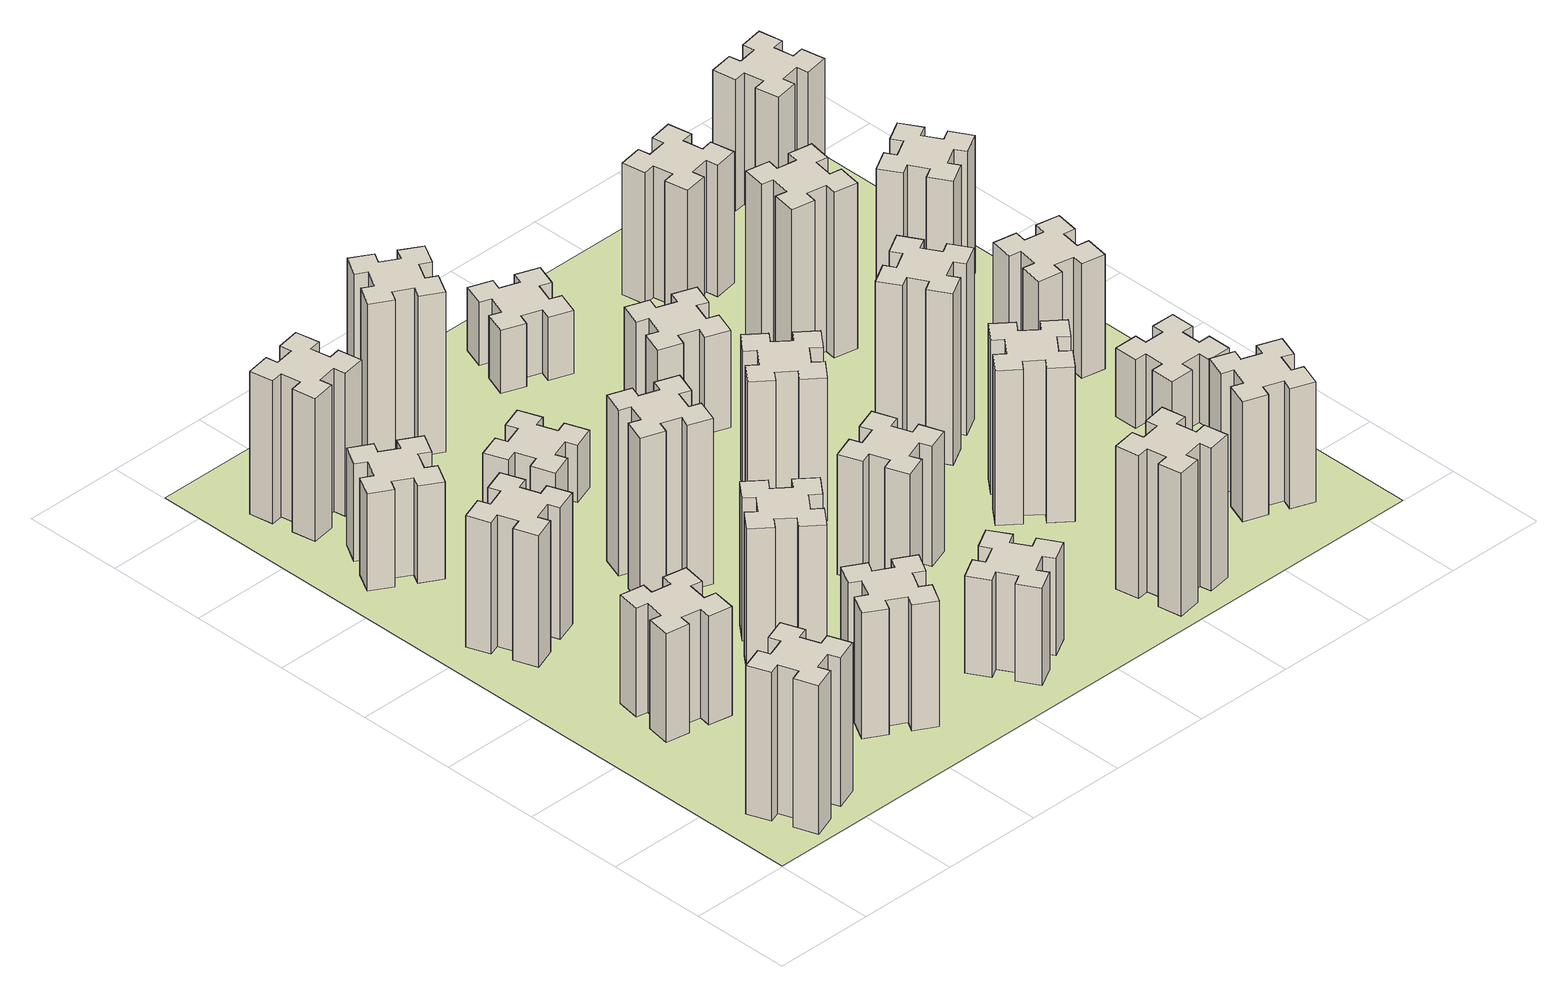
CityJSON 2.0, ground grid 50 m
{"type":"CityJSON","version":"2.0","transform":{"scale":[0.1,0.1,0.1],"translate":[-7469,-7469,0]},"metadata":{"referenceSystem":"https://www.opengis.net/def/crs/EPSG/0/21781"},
"CityObjects":{
"building1":{"type":"Building","attributes":{"class":"1000","function":"1000","usage":"1000","yearOfConstruction":2016,"roofType":"1000","measuredHeight":78,"storeysAboveGround":30,"storeysBelowGround":0},"geometry":[{"type":"Solid","lod":"1","boundaries":[[[[0,1,2,3,4,5,6,7,8,9,10,11,12,13,14,15,16,17,18,19]],[[17,16,20,21]],[[16,15,22,20]],[[15,14,23,22]],[[14,13,24,23]],[[13,12,25,24]],[[12,11,26,25]],[[11,10,27,26]],[[10,9,28,27]],[[9,8,29,28]],[[8,7,30,29]],[[7,6,31,30]],[[6,5,32,31]],[[5,4,33,32]],[[4,3,34,33]],[[3,2,35,34]],[[2,1,36,35]],[[1,0,37,36]],[[0,19,38,37]],[[19,18,39,38]],[[18,17,21,39]],[[24,25,26,27,28,29,30,31,32,33,34,35,36,37,38,39,21,20,22,23]]]]}]},
"building2":{"type":"Building","attributes":{"class":"1000","function":"1000","usage":"1000","yearOfConstruction":2016,"roofType":"1000","measuredHeight":57,"storeysAboveGround":30,"storeysBelowGround":0},"geometry":[{"type":"Solid","lod":"1","boundaries":[[[[40,41,42,43,44,45,46,47,48,49,50,51,52,53,54,55,56,57,58,59]],[[57,56,60,61]],[[56,55,62,60]],[[55,54,63,62]],[[54,53,64,63]],[[53,52,65,64]],[[52,51,66,65]],[[51,50,67,66]],[[50,49,68,67]],[[49,48,69,68]],[[48,47,70,69]],[[47,46,71,70]],[[46,45,72,71]],[[45,44,73,72]],[[44,43,74,73]],[[43,42,75,74]],[[42,41,76,75]],[[41,40,77,76]],[[40,59,78,77]],[[59,58,79,78]],[[58,57,61,79]],[[64,65,66,67,68,69,70,71,72,73,74,75,76,77,78,79,61,60,62,63]]]]}]},
"building3":{"type":"Building","attributes":{"class":"1000","function":"1000","usage":"1000","yearOfConstruction":2016,"roofType":"1000","measuredHeight":69,"storeysAboveGround":30,"storeysBelowGround":0},"geometry":[{"type":"Solid","lod":"1","boundaries":[[[[80,81,82,83,84,85,86,87,88,89,90,91,92,93,94,95,96,97,98,99]],[[97,96,100,101]],[[96,95,102,100]],[[95,94,103,102]],[[94,93,104,103]],[[93,92,105,104]],[[92,91,106,105]],[[91,90,107,106]],[[90,89,108,107]],[[89,88,109,108]],[[88,87,110,109]],[[87,86,111,110]],[[86,85,112,111]],[[85,84,113,112]],[[84,83,114,113]],[[83,82,115,114]],[[82,81,116,115]],[[81,80,117,116]],[[80,99,118,117]],[[99,98,119,118]],[[98,97,101,119]],[[104,105,106,107,108,109,110,111,112,113,114,115,116,117,118,119,101,100,102,103]]]]}]},
"building4":{"type":"Building","attributes":{"class":"1000","function":"1000","usage":"1000","yearOfConstruction":2016,"roofType":"1000","measuredHeight":51,"storeysAboveGround":30,"storeysBelowGround":0},"geometry":[{"type":"Solid","lod":"1","boundaries":[[[[120,121,122,123,124,125,126,127,128,129,130,131,132,133,134,135,136,137,138,139]],[[137,136,140,141]],[[136,135,142,140]],[[135,134,143,142]],[[134,133,144,143]],[[133,132,145,144]],[[132,131,146,145]],[[131,130,147,146]],[[130,129,148,147]],[[129,128,149,148]],[[128,127,150,149]],[[127,126,151,150]],[[126,125,152,151]],[[125,124,153,152]],[[124,123,154,153]],[[123,122,155,154]],[[122,121,156,155]],[[121,120,157,156]],[[120,139,158,157]],[[139,138,159,158]],[[138,137,141,159]],[[144,145,146,147,148,149,150,151,152,153,154,155,156,157,158,159,141,140,142,143]]]]}]},
"building5":{"type":"Building","attributes":{"class":"1000","function":"1000","usage":"1000","yearOfConstruction":2016,"roofType":"1000","measuredHeight":66,"storeysAboveGround":30,"storeysBelowGround":0},"geometry":[{"type":"Solid","lod":"1","boundaries":[[[[160,161,162,163,164,165,166,167,168,169,170,171,172,173,174,175,176,177,178,179]],[[177,176,180,181]],[[176,175,182,180]],[[175,174,183,182]],[[174,173,184,183]],[[173,172,185,184]],[[172,171,186,185]],[[171,170,187,186]],[[170,169,188,187]],[[169,168,189,188]],[[168,167,190,189]],[[167,166,191,190]],[[166,165,192,191]],[[165,164,193,192]],[[164,163,194,193]],[[163,162,195,194]],[[162,161,196,195]],[[161,160,197,196]],[[160,179,198,197]],[[179,178,199,198]],[[178,177,181,199]],[[184,185,186,187,188,189,190,191,192,193,194,195,196,197,198,199,181,180,182,183]]]]}]},
"building6":{"type":"Building","attributes":{"class":"1000","function":"1000","usage":"1000","yearOfConstruction":2016,"roofType":"1000","measuredHeight":75,"storeysAboveGround":30,"storeysBelowGround":0},"geometry":[{"type":"Solid","lod":"1","boundaries":[[[[200,201,202,203,204,205,206,207,208,209,210,211,212,213,214,215,216,217,218,219]],[[217,216,220,221]],[[216,215,222,220]],[[215,214,223,222]],[[214,213,224,223]],[[213,212,225,224]],[[212,211,226,225]],[[211,210,227,226]],[[210,209,228,227]],[[209,208,229,228]],[[208,207,230,229]],[[207,206,231,230]],[[206,205,232,231]],[[205,204,233,232]],[[204,203,234,233]],[[203,202,235,234]],[[202,201,236,235]],[[201,200,237,236]],[[200,219,238,237]],[[219,218,239,238]],[[218,217,221,239]],[[224,225,226,227,228,229,230,231,232,233,234,235,236,237,238,239,221,220,222,223]]]]}]},
"building7":{"type":"Building","attributes":{"class":"1000","function":"1000","usage":"1000","yearOfConstruction":2016,"roofType":"1000","measuredHeight":75,"storeysAboveGround":30,"storeysBelowGround":0},"geometry":[{"type":"Solid","lod":"1","boundaries":[[[[240,241,242,243,244,245,246,247,248,249,250,251,252,253,254,255,256,257,258,259]],[[257,256,260,261]],[[256,255,262,260]],[[255,254,263,262]],[[254,253,264,263]],[[253,252,265,264]],[[252,251,266,265]],[[251,250,267,266]],[[250,249,268,267]],[[249,248,269,268]],[[248,247,270,269]],[[247,246,271,270]],[[246,245,272,271]],[[245,244,273,272]],[[244,243,274,273]],[[243,242,275,274]],[[242,241,276,275]],[[241,240,277,276]],[[240,259,278,277]],[[259,258,279,278]],[[258,257,261,279]],[[264,265,266,267,268,269,270,271,272,273,274,275,276,277,278,279,261,260,262,263]]]]}]},
"building8":{"type":"Building","attributes":{"class":"1000","function":"1000","usage":"1000","yearOfConstruction":2016,"roofType":"1000","measuredHeight":87,"storeysAboveGround":30,"storeysBelowGround":0},"geometry":[{"type":"Solid","lod":"1","boundaries":[[[[280,281,282,283,284,285,286,287,288,289,290,291,292,293,294,295,296,297,298,299]],[[297,296,300,301]],[[296,295,302,300]],[[295,294,303,302]],[[294,293,304,303]],[[293,292,305,304]],[[292,291,306,305]],[[291,290,307,306]],[[290,289,308,307]],[[289,288,309,308]],[[288,287,310,309]],[[287,286,311,310]],[[286,285,312,311]],[[285,284,313,312]],[[284,283,314,313]],[[283,282,315,314]],[[282,281,316,315]],[[281,280,317,316]],[[280,299,318,317]],[[299,298,319,318]],[[298,297,301,319]],[[304,305,306,307,308,309,310,311,312,313,314,315,316,317,318,319,301,300,302,303]]]]}]},
"building9":{"type":"Building","attributes":{"class":"1000","function":"1000","usage":"1000","yearOfConstruction":2016,"roofType":"1000","measuredHeight":51,"storeysAboveGround":30,"storeysBelowGround":0},"geometry":[{"type":"Solid","lod":"1","boundaries":[[[[320,321,322,323,324,325,326,327,328,329,330,331,332,333,334,335,336,337,338,339]],[[337,336,340,341]],[[336,335,342,340]],[[335,334,343,342]],[[334,333,344,343]],[[333,332,345,344]],[[332,331,346,345]],[[331,330,347,346]],[[330,329,348,347]],[[329,328,349,348]],[[328,327,350,349]],[[327,326,351,350]],[[326,325,352,351]],[[325,324,353,352]],[[324,323,354,353]],[[323,322,355,354]],[[322,321,356,355]],[[321,320,357,356]],[[320,339,358,357]],[[339,338,359,358]],[[338,337,341,359]],[[344,345,346,347,348,349,350,351,352,353,354,355,356,357,358,359,341,340,342,343]]]]}]},
"building10":{"type":"Building","attributes":{"class":"1000","function":"1000","usage":"1000","yearOfConstruction":2016,"roofType":"1000","measuredHeight":30,"storeysAboveGround":30,"storeysBelowGround":0},"geometry":[{"type":"Solid","lod":"1","boundaries":[[[[360,361,362,363,364,365,366,367,368,369,370,371,372,373,374,375,376,377,378,379]],[[377,376,380,381]],[[376,375,382,380]],[[375,374,383,382]],[[374,373,384,383]],[[373,372,385,384]],[[372,371,386,385]],[[371,370,387,386]],[[370,369,388,387]],[[369,368,389,388]],[[368,367,390,389]],[[367,366,391,390]],[[366,365,392,391]],[[365,364,393,392]],[[364,363,394,393]],[[363,362,395,394]],[[362,361,396,395]],[[361,360,397,396]],[[360,379,398,397]],[[379,378,399,398]],[[378,377,381,399]],[[384,385,386,387,388,389,390,391,392,393,394,395,396,397,398,399,381,380,382,383]]]]}]},
"building11":{"type":"Building","attributes":{"class":"1000","function":"1000","usage":"1000","yearOfConstruction":2016,"roofType":"1000","measuredHeight":84,"storeysAboveGround":30,"storeysBelowGround":0},"geometry":[{"type":"Solid","lod":"1","boundaries":[[[[400,401,402,403,404,405,406,407,408,409,410,411,412,413,414,415,416,417,418,419]],[[417,416,420,421]],[[416,415,422,420]],[[415,414,423,422]],[[414,413,424,423]],[[413,412,425,424]],[[412,411,426,425]],[[411,410,427,426]],[[410,409,428,427]],[[409,408,429,428]],[[408,407,430,429]],[[407,406,431,430]],[[406,405,432,431]],[[405,404,433,432]],[[404,403,434,433]],[[403,402,435,434]],[[402,401,436,435]],[[401,400,437,436]],[[400,419,438,437]],[[419,418,439,438]],[[418,417,421,439]],[[424,425,426,427,428,429,430,431,432,433,434,435,436,437,438,439,421,420,422,423]]]]}]},
"building12":{"type":"Building","attributes":{"class":"1000","function":"1000","usage":"1000","yearOfConstruction":2016,"roofType":"1000","measuredHeight":63,"storeysAboveGround":30,"storeysBelowGround":0},"geometry":[{"type":"Solid","lod":"1","boundaries":[[[[440,441,442,443,444,445,446,447,448,449,450,451,452,453,454,455,456,457,458,459]],[[457,456,460,461]],[[456,455,462,460]],[[455,454,463,462]],[[454,453,464,463]],[[453,452,465,464]],[[452,451,466,465]],[[451,450,467,466]],[[450,449,468,467]],[[449,448,469,468]],[[448,447,470,469]],[[447,446,471,470]],[[446,445,472,471]],[[445,444,473,472]],[[444,443,474,473]],[[443,442,475,474]],[[442,441,476,475]],[[441,440,477,476]],[[440,459,478,477]],[[459,458,479,478]],[[458,457,461,479]],[[464,465,466,467,468,469,470,471,472,473,474,475,476,477,478,479,461,460,462,463]]]]}]},
"building13":{"type":"Building","attributes":{"class":"1000","function":"1000","usage":"1000","yearOfConstruction":2016,"roofType":"1000","measuredHeight":75,"storeysAboveGround":30,"storeysBelowGround":0},"geometry":[{"type":"Solid","lod":"1","boundaries":[[[[480,481,482,483,484,485,486,487,488,489,490,491,492,493,494,495,496,497,498,499]],[[497,496,500,501]],[[496,495,502,500]],[[495,494,503,502]],[[494,493,504,503]],[[493,492,505,504]],[[492,491,506,505]],[[491,490,507,506]],[[490,489,508,507]],[[489,488,509,508]],[[488,487,510,509]],[[487,486,511,510]],[[486,485,512,511]],[[485,484,513,512]],[[484,483,514,513]],[[483,482,515,514]],[[482,481,516,515]],[[481,480,517,516]],[[480,499,518,517]],[[499,498,519,518]],[[498,497,501,519]],[[504,505,506,507,508,509,510,511,512,513,514,515,516,517,518,519,501,500,502,503]]]]}]},
"building14":{"type":"Building","attributes":{"class":"1000","function":"1000","usage":"1000","yearOfConstruction":2016,"roofType":"1000","measuredHeight":75,"storeysAboveGround":30,"storeysBelowGround":0},"geometry":[{"type":"Solid","lod":"1","boundaries":[[[[520,521,522,523,524,525,526,527,528,529,530,531,532,533,534,535,536,537,538,539]],[[537,536,540,541]],[[536,535,542,540]],[[535,534,543,542]],[[534,533,544,543]],[[533,532,545,544]],[[532,531,546,545]],[[531,530,547,546]],[[530,529,548,547]],[[529,528,549,548]],[[528,527,550,549]],[[527,526,551,550]],[[526,525,552,551]],[[525,524,553,552]],[[524,523,554,553]],[[523,522,555,554]],[[522,521,556,555]],[[521,520,557,556]],[[520,539,558,557]],[[539,538,559,558]],[[538,537,541,559]],[[544,545,546,547,548,549,550,551,552,553,554,555,556,557,558,559,541,540,542,543]]]]}]},
"building15":{"type":"Building","attributes":{"class":"1000","function":"1000","usage":"1000","yearOfConstruction":2016,"roofType":"1000","measuredHeight":51,"storeysAboveGround":30,"storeysBelowGround":0},"geometry":[{"type":"Solid","lod":"1","boundaries":[[[[560,561,562,563,564,565,566,567,568,569,570,571,572,573,574,575,576,577,578,579]],[[577,576,580,581]],[[576,575,582,580]],[[575,574,583,582]],[[574,573,584,583]],[[573,572,585,584]],[[572,571,586,585]],[[571,570,587,586]],[[570,569,588,587]],[[569,568,589,588]],[[568,567,590,589]],[[567,566,591,590]],[[566,565,592,591]],[[565,564,593,592]],[[564,563,594,593]],[[563,562,595,594]],[[562,561,596,595]],[[561,560,597,596]],[[560,579,598,597]],[[579,578,599,598]],[[578,577,581,599]],[[584,585,586,587,588,589,590,591,592,593,594,595,596,597,598,599,581,580,582,583]]]]}]},
"building16":{"type":"Building","attributes":{"class":"1000","function":"1000","usage":"1000","yearOfConstruction":2016,"roofType":"1000","measuredHeight":33,"storeysAboveGround":30,"storeysBelowGround":0},"geometry":[{"type":"Solid","lod":"1","boundaries":[[[[600,601,602,603,604,605,606,607,608,609,610,611,612,613,614,615,616,617,618,619]],[[617,616,620,621]],[[616,615,622,620]],[[615,614,623,622]],[[614,613,624,623]],[[613,612,625,624]],[[612,611,626,625]],[[611,610,627,626]],[[610,609,628,627]],[[609,608,629,628]],[[608,607,630,629]],[[607,606,631,630]],[[606,605,632,631]],[[605,604,633,632]],[[604,603,634,633]],[[603,602,635,634]],[[602,601,636,635]],[[601,600,637,636]],[[600,619,638,637]],[[619,618,639,638]],[[618,617,621,639]],[[624,625,626,627,628,629,630,631,632,633,634,635,636,637,638,639,621,620,622,623]]]]}]},
"building17":{"type":"Building","attributes":{"class":"1000","function":"1000","usage":"1000","yearOfConstruction":2016,"roofType":"1000","measuredHeight":81,"storeysAboveGround":30,"storeysBelowGround":0},"geometry":[{"type":"Solid","lod":"1","boundaries":[[[[640,641,642,643,644,645,646,647,648,649,650,651,652,653,654,655,656,657,658,659]],[[657,656,660,661]],[[656,655,662,660]],[[655,654,663,662]],[[654,653,664,663]],[[653,652,665,664]],[[652,651,666,665]],[[651,650,667,666]],[[650,649,668,667]],[[649,648,669,668]],[[648,647,670,669]],[[647,646,671,670]],[[646,645,672,671]],[[645,644,673,672]],[[644,643,674,673]],[[643,642,675,674]],[[642,641,676,675]],[[641,640,677,676]],[[640,659,678,677]],[[659,658,679,678]],[[658,657,661,679]],[[664,665,666,667,668,669,670,671,672,673,674,675,676,677,678,679,661,660,662,663]]]]}]},
"building18":{"type":"Building","attributes":{"class":"1000","function":"1000","usage":"1000","yearOfConstruction":2016,"roofType":"1000","measuredHeight":90,"storeysAboveGround":30,"storeysBelowGround":0},"geometry":[{"type":"Solid","lod":"1","boundaries":[[[[680,681,682,683,684,685,686,687,688,689,690,691,692,693,694,695,696,697,698,699]],[[697,696,700,701]],[[696,695,702,700]],[[695,694,703,702]],[[694,693,704,703]],[[693,692,705,704]],[[692,691,706,705]],[[691,690,707,706]],[[690,689,708,707]],[[689,688,709,708]],[[688,687,710,709]],[[687,686,711,710]],[[686,685,712,711]],[[685,684,713,712]],[[684,683,714,713]],[[683,682,715,714]],[[682,681,716,715]],[[681,680,717,716]],[[680,699,718,717]],[[699,698,719,718]],[[698,697,701,719]],[[704,705,706,707,708,709,710,711,712,713,714,715,716,717,718,719,701,700,702,703]]]]}]},
"building19":{"type":"Building","attributes":{"class":"1000","function":"1000","usage":"1000","yearOfConstruction":2016,"roofType":"1000","measuredHeight":87,"storeysAboveGround":30,"storeysBelowGround":0},"geometry":[{"type":"Solid","lod":"1","boundaries":[[[[720,721,722,723,724,725,726,727,728,729,730,731,732,733,734,735,736,737,738,739]],[[737,736,740,741]],[[736,735,742,740]],[[735,734,743,742]],[[734,733,744,743]],[[733,732,745,744]],[[732,731,746,745]],[[731,730,747,746]],[[730,729,748,747]],[[729,728,749,748]],[[728,727,750,749]],[[727,726,751,750]],[[726,725,752,751]],[[725,724,753,752]],[[724,723,754,753]],[[723,722,755,754]],[[722,721,756,755]],[[721,720,757,756]],[[720,739,758,757]],[[739,738,759,758]],[[738,737,741,759]],[[744,745,746,747,748,749,750,751,752,753,754,755,756,757,758,759,741,740,742,743]]]]}]},
"building20":{"type":"Building","attributes":{"class":"1000","function":"1000","usage":"1000","yearOfConstruction":2016,"roofType":"1000","measuredHeight":63,"storeysAboveGround":30,"storeysBelowGround":0},"geometry":[{"type":"Solid","lod":"1","boundaries":[[[[760,761,762,763,764,765,766,767,768,769,770,771,772,773,774,775,776,777,778,779]],[[777,776,780,781]],[[776,775,782,780]],[[775,774,783,782]],[[774,773,784,783]],[[773,772,785,784]],[[772,771,786,785]],[[771,770,787,786]],[[770,769,788,787]],[[769,768,789,788]],[[768,767,790,789]],[[767,766,791,790]],[[766,765,792,791]],[[765,764,793,792]],[[764,763,794,793]],[[763,762,795,794]],[[762,761,796,795]],[[761,760,797,796]],[[760,779,798,797]],[[779,778,799,798]],[[778,777,781,799]],[[784,785,786,787,788,789,790,791,792,793,794,795,796,797,798,799,781,780,782,783]]]]}]},
"building21":{"type":"Building","attributes":{"class":"1000","function":"1000","usage":"1000","yearOfConstruction":2016,"roofType":"1000","measuredHeight":69,"storeysAboveGround":30,"storeysBelowGround":0},"geometry":[{"type":"Solid","lod":"1","boundaries":[[[[800,801,802,803,804,805,806,807,808,809,810,811,812,813,814,815,816,817,818,819]],[[817,816,820,821]],[[816,815,822,820]],[[815,814,823,822]],[[814,813,824,823]],[[813,812,825,824]],[[812,811,826,825]],[[811,810,827,826]],[[810,809,828,827]],[[809,808,829,828]],[[808,807,830,829]],[[807,806,831,830]],[[806,805,832,831]],[[805,804,833,832]],[[804,803,834,833]],[[803,802,835,834]],[[802,801,836,835]],[[801,800,837,836]],[[800,819,838,837]],[[819,818,839,838]],[[818,817,821,839]],[[824,825,826,827,828,829,830,831,832,833,834,835,836,837,838,839,821,820,822,823]]]]}]},
"building22":{"type":"Building","attributes":{"class":"1000","function":"1000","usage":"1000","yearOfConstruction":2016,"roofType":"1000","measuredHeight":36,"storeysAboveGround":30,"storeysBelowGround":0},"geometry":[{"type":"Solid","lod":"1","boundaries":[[[[840,841,842,843,844,845,846,847,848,849,850,851,852,853,854,855,856,857,858,859]],[[857,856,860,861]],[[856,855,862,860]],[[855,854,863,862]],[[854,853,864,863]],[[853,852,865,864]],[[852,851,866,865]],[[851,850,867,866]],[[850,849,868,867]],[[849,848,869,868]],[[848,847,870,869]],[[847,846,871,870]],[[846,845,872,871]],[[845,844,873,872]],[[844,843,874,873]],[[843,842,875,874]],[[842,841,876,875]],[[841,840,877,876]],[[840,859,878,877]],[[859,858,879,878]],[[858,857,861,879]],[[864,865,866,867,868,869,870,871,872,873,874,875,876,877,878,879,861,860,862,863]]]]}]},
"building23":{"type":"Building","attributes":{"class":"1000","function":"1000","usage":"1000","yearOfConstruction":2016,"roofType":"1000","measuredHeight":60,"storeysAboveGround":30,"storeysBelowGround":0},"geometry":[{"type":"Solid","lod":"1","boundaries":[[[[880,881,882,883,884,885,886,887,888,889,890,891,892,893,894,895,896,897,898,899]],[[897,896,900,901]],[[896,895,902,900]],[[895,894,903,902]],[[894,893,904,903]],[[893,892,905,904]],[[892,891,906,905]],[[891,890,907,906]],[[890,889,908,907]],[[889,888,909,908]],[[888,887,910,909]],[[887,886,911,910]],[[886,885,912,911]],[[885,884,913,912]],[[884,883,914,913]],[[883,882,915,914]],[[882,881,916,915]],[[881,880,917,916]],[[880,899,918,917]],[[899,898,919,918]],[[898,897,901,919]],[[904,905,906,907,908,909,910,911,912,913,914,915,916,917,918,919,901,900,902,903]]]]}]},
"building24":{"type":"Building","attributes":{"class":"1000","function":"1000","usage":"1000","yearOfConstruction":2016,"roofType":"1000","measuredHeight":72,"storeysAboveGround":30,"storeysBelowGround":0},"geometry":[{"type":"Solid","lod":"1","boundaries":[[[[920,921,922,923,924,925,926,927,928,929,930,931,932,933,934,935,936,937,938,939]],[[937,936,940,941]],[[936,935,942,940]],[[935,934,943,942]],[[934,933,944,943]],[[933,932,945,944]],[[932,931,946,945]],[[931,930,947,946]],[[930,929,948,947]],[[929,928,949,948]],[[928,927,950,949]],[[927,926,951,950]],[[926,925,952,951]],[[925,924,953,952]],[[924,923,954,953]],[[923,922,955,954]],[[922,921,956,955]],[[921,920,957,956]],[[920,939,958,957]],[[939,938,959,958]],[[938,937,941,959]],[[944,945,946,947,948,949,950,951,952,953,954,955,956,957,958,959,941,940,942,943]]]]}]},
"building25":{"type":"Building","attributes":{"class":"1000","function":"1000","usage":"1000","yearOfConstruction":2016,"roofType":"1000","measuredHeight":69,"storeysAboveGround":30,"storeysBelowGround":0},"geometry":[{"type":"Solid","lod":"1","boundaries":[[[[960,961,962,963,964,965,966,967,968,969,970,971,972,973,974,975,976,977,978,979]],[[977,976,980,981]],[[976,975,982,980]],[[975,974,983,982]],[[974,973,984,983]],[[973,972,985,984]],[[972,971,986,985]],[[971,970,987,986]],[[970,969,988,987]],[[969,968,989,988]],[[968,967,990,989]],[[967,966,991,990]],[[966,965,992,991]],[[965,964,993,992]],[[964,963,994,993]],[[963,962,995,994]],[[962,961,996,995]],[[961,960,997,996]],[[960,979,998,997]],[[979,978,999,998]],[[978,977,981,999]],[[984,985,986,987,988,989,990,991,992,993,994,995,996,997,998,999,981,980,982,983]]]]}]},
"landuse1":{"type":"LandUse","attributes":{"name":"plot1","function":"1010"},"geometry":[{"type":"MultiSurface","lod":"1","boundaries":[[[1000,1001,1002,1003]]]}]}
},
"vertices":[
[385,396,0],[291,362,0],[270,418,0],[157,377,0],[199,264,0],[255,285,0],[289,191,0],[233,170,0],[274,57,0],[387,99,0],[366,155,0],[460,189,0],[480,133,0],[593,174,0],[552,287,0],[496,266,0],[462,360,0],[518,380,0],[477,493,0],[364,452,0],[462,360,780],[518,380,780],[496,266,780],[552,287,780],[593,174,780],[480,133,780],[460,189,780],[366,155,780],[387,99,780],[274,57,780],[233,170,780],[289,191,780],[255,285,780],[199,264,780],[157,377,780],[270,418,780],[291,362,780],[385,396,780],[364,452,780],[477,493,780],
[407,1016,0],[505,998,0],[495,939,0],[613,918,0],[634,1037,0],[575,1047,0],[592,1145,0],[651,1135,0],[672,1253,0],[554,1274,0],[544,1215,0],[445,1232,0],[456,1291,0],[337,1312,0],[317,1194,0],[376,1184,0],[358,1085,0],[299,1096,0],[278,977,0],[397,957,0],[358,1085,570],[299,1096,570],[376,1184,570],[317,1194,570],[337,1312,570],[456,1291,570],[445,1232,570],[544,1215,570],[554,1274,570],[672,1253,570],[651,1135,570],[592,1145,570],[575,1047,570],[634,1037,570],[613,918,570],[495,939,570],[505,998,570],[407,1016,570],[397,957,570],[278,977,570],
[366,1835,0],[460,1869,0],[480,1813,0],[593,1854,0],[552,1967,0],[496,1946,0],[462,2040,0],[518,2060,0],[477,2173,0],[364,2132,0],[385,2076,0],[291,2042,0],[270,2098,0],[157,2057,0],[199,1944,0],[255,1965,0],[289,1871,0],[233,1850,0],[274,1737,0],[387,1779,0],[289,1871,690],[233,1850,690],[255,1965,690],[199,1944,690],[157,2057,690],[270,2098,690],[291,2042,690],[385,2076,690],[364,2132,690],[477,2173,690],[518,2060,690],[462,2040,690],[496,1946,690],[552,1967,690],[593,1854,690],[480,1813,690],[460,1869,690],[366,1835,690],[387,1779,690],[274,1737,690],
[446,2597,0],[496,2684,0],[548,2654,0],[608,2758,0],[504,2818,0],[474,2766,0],[387,2816,0],[417,2868,0],[313,2928,0],[253,2824,0],[305,2794,0],[255,2707,0],[203,2737,0],[143,2633,0],[247,2573,0],[277,2625,0],[364,2575,0],[334,2523,0],[438,2463,0],[498,2567,0],[364,2575,510],[334,2523,510],[277,2625,510],[247,2573,510],[143,2633,510],[203,2737,510],[255,2707,510],[305,2794,510],[253,2824,510],[313,2928,510],[417,2868,510],[387,2816,510],[474,2766,510],[504,2818,510],[608,2758,510],[548,2654,510],[496,2684,510],[446,2597,510],[498,2567,510],[438,2463,510],
[1186,377,0],[1236,464,0],[1288,434,0],[1348,538,0],[1244,598,0],[1214,546,0],[1127,596,0],[1157,648,0],[1053,708,0],[993,604,0],[1045,574,0],[995,487,0],[943,517,0],[883,413,0],[987,353,0],[1017,405,0],[1104,355,0],[1074,303,0],[1178,243,0],[1238,347,0],[1104,355,660],[1074,303,660],[1017,405,660],[987,353,660],[883,413,660],[943,517,660],[995,487,660],[1045,574,660],[993,604,660],[1053,708,660],[1157,648,660],[1127,596,660],[1214,546,660],[1244,598,660],[1348,538,660],[1288,434,660],[1236,464,660],[1186,377,660],[1238,347,660],[1178,243,660],
[492,3205,0],[475,3304,0],[534,3314,0],[513,3432,0],[395,3411,0],[405,3352,0],[307,3335,0],[297,3394,0],[178,3373,0],[199,3255,0],[258,3265,0],[276,3167,0],[217,3157,0],[237,3038,0],[356,3059,0],[345,3118,0],[444,3136,0],[454,3077,0],[572,3097,0],[551,3216,0],[444,3136,750],[454,3077,750],[345,3118,750],[356,3059,750],[237,3038,750],[217,3157,750],[276,3167,750],[258,3265,750],[199,3255,750],[178,3373,750],[297,3394,750],[307,3335,750],[405,3352,750],[395,3411,750],[513,3432,750],[534,3314,750],[475,3304,750],[492,3205,750],[551,3216,750],[572,3097,750],
[1006,1063,0],[1083,999,0],[1044,953,0],[1136,876,0],[1213,968,0],[1167,1006,0],[1232,1083,0],[1278,1044,0],[1355,1136,0],[1263,1213,0],[1224,1167,0],[1148,1232,0],[1186,1278,0],[1094,1355,0],[1017,1263,0],[1063,1224,0],[999,1148,0],[953,1186,0],[876,1094,0],[968,1017,0],[999,1148,750],[953,1186,750],[1063,1224,750],[1017,1263,750],[1094,1355,750],[1186,1278,750],[1148,1232,750],[1224,1167,750],[1263,1213,750],[1355,1136,750],[1278,1044,750],[1232,1083,750],[1167,1006,750],[1213,968,750],[1136,876,750],[1044,953,750],[1083,999,750],[1006,1063,750],[968,1017,750],[876,1094,750],
[1202,1771,0],[1236,1865,0],[1292,1844,0],[1333,1957,0],[1220,1998,0],[1200,1942,0],[1106,1976,0],[1127,2032,0],[1014,2073,0],[973,1960,0],[1029,1940,0],[995,1846,0],[939,1867,0],[897,1754,0],[1010,1713,0],[1031,1769,0],[1125,1735,0],[1104,1679,0],[1217,1637,0],[1258,1750,0],[1125,1735,870],[1104,1679,870],[1031,1769,870],[1010,1713,870],[897,1754,870],[939,1867,870],[995,1846,870],[1029,1940,870],[973,1960,870],[1014,2073,870],[1127,2032,870],[1106,1976,870],[1200,1942,870],[1220,1998,870],[1333,1957,870],[1292,1844,870],[1236,1865,870],[1202,1771,870],[1258,1750,870],[1217,1637,870],
[1744,496,0],[1657,446,0],[1627,498,0],[1523,438,0],[1583,334,0],[1635,364,0],[1685,277,0],[1633,247,0],[1693,143,0],[1797,203,0],[1767,255,0],[1854,305,0],[1884,253,0],[1988,313,0],[1928,417,0],[1876,387,0],[1826,474,0],[1878,504,0],[1818,608,0],[1714,548,0],[1826,474,510],[1878,504,510],[1876,387,510],[1928,417,510],[1988,313,510],[1884,253,510],[1854,305,510],[1767,255,510],[1797,203,510],[1693,143,510],[1633,247,510],[1685,277,510],[1635,364,510],[1583,334,510],[1523,438,510],[1627,498,510],[1657,446,510],[1744,496,510],[1714,548,510],[1818,608,510],
[1106,2475,0],[1200,2509,0],[1220,2453,0],[1333,2494,0],[1292,2607,0],[1236,2586,0],[1202,2680,0],[1258,2700,0],[1217,2813,0],[1104,2772,0],[1125,2716,0],[1031,2682,0],[1010,2738,0],[897,2697,0],[939,2584,0],[995,2605,0],[1029,2511,0],[973,2490,0],[1014,2377,0],[1127,2419,0],[1029,2511,300],[973,2490,300],[995,2605,300],[939,2584,300],[897,2697,300],[1010,2738,300],[1031,2682,300],[1125,2716,300],[1104,2772,300],[1217,2813,300],[1258,2700,300],[1202,2680,300],[1236,2586,300],[1292,2607,300],[1333,2494,300],[1220,2453,300],[1200,2509,300],[1106,2475,300],[1127,2419,300],[1014,2377,300],
[917,3265,0],[1004,3215,0],[974,3163,0],[1078,3103,0],[1138,3207,0],[1086,3237,0],[1136,3324,0],[1188,3294,0],[1248,3398,0],[1144,3458,0],[1114,3406,0],[1027,3456,0],[1057,3508,0],[953,3568,0],[893,3464,0],[945,3434,0],[895,3347,0],[843,3377,0],[783,3273,0],[887,3213,0],[895,3347,840],[843,3377,840],[945,3434,840],[893,3464,840],[953,3568,840],[1057,3508,840],[1027,3456,840],[1114,3406,840],[1144,3458,840],[1248,3398,840],[1188,3294,840],[1136,3324,840],[1086,3237,840],[1138,3207,840],[1078,3103,840],[974,3163,840],[1004,3215,840],[917,3265,840],[887,3213,840],[783,3273,840],
[1846,1095,0],[1940,1129,0],[1960,1073,0],[2073,1114,0],[2032,1227,0],[1976,1206,0],[1942,1300,0],[1998,1320,0],[1957,1433,0],[1844,1392,0],[1865,1336,0],[1771,1302,0],[1750,1358,0],[1637,1317,0],[1679,1204,0],[1735,1225,0],[1769,1131,0],[1713,1110,0],[1754,997,0],[1867,1039,0],[1769,1131,630],[1713,1110,630],[1735,1225,630],[1679,1204,630],[1637,1317,630],[1750,1358,630],[1771,1302,630],[1865,1336,630],[1844,1392,630],[1957,1433,630],[1998,1320,630],[1942,1300,630],[1976,1206,630],[2032,1227,630],[2073,1114,630],[1960,1073,630],[1940,1129,630],[1846,1095,630],[1867,1039,630],[1754,997,630],
[1964,1907,0],[1888,1972,0],[1926,2018,0],[1834,2095,0],[1757,2003,0],[1803,1964,0],[1739,1888,0],[1693,1926,0],[1616,1834,0],[1708,1757,0],[1746,1803,0],[1823,1739,0],[1784,1693,0],[1876,1616,0],[1953,1708,0],[1907,1746,0],[1972,1823,0],[2018,1784,0],[2095,1876,0],[2003,1953,0],[1972,1823,750],[2018,1784,750],[1907,1746,750],[1953,1708,750],[1876,1616,750],[1784,1693,750],[1823,1739,750],[1746,1803,750],[1708,1757,750],[1616,1834,750],[1693,1926,750],[1739,1888,750],[1803,1964,750],[1757,2003,750],[1834,2095,750],[1926,2018,750],[1888,1972,750],[1964,1907,750],[2003,1953,750],[2095,1876,750],
[2712,245,0],[2695,344,0],[2754,354,0],[2733,472,0],[2615,451,0],[2625,392,0],[2527,375,0],[2517,434,0],[2398,413,0],[2419,295,0],[2478,305,0],[2496,207,0],[2437,197,0],[2457,78,0],[2576,99,0],[2565,158,0],[2664,176,0],[2674,117,0],[2792,137,0],[2771,256,0],[2664,176,750],[2674,117,750],[2565,158,750],[2576,99,750],[2457,78,750],[2437,197,750],[2496,207,750],[2478,305,750],[2419,295,750],[2398,413,750],[2517,434,750],[2527,375,750],[2625,392,750],[2615,451,750],[2733,472,750],[2754,354,750],[2695,344,750],[2712,245,750],[2771,256,750],[2792,137,750],
[2040,2682,0],[1946,2716,0],[1967,2772,0],[1854,2813,0],[1813,2700,0],[1869,2680,0],[1835,2586,0],[1779,2607,0],[1737,2494,0],[1850,2453,0],[1871,2509,0],[1965,2475,0],[1944,2419,0],[2057,2377,0],[2098,2490,0],[2042,2511,0],[2076,2605,0],[2132,2584,0],[2173,2697,0],[2060,2738,0],[2076,2605,510],[2132,2584,510],[2042,2511,510],[2098,2490,510],[2057,2377,510],[1944,2419,510],[1965,2475,510],[1871,2509,510],[1850,2453,510],[1737,2494,510],[1779,2607,510],[1835,2586,510],[1869,2680,510],[1813,2700,510],[1854,2813,510],[1967,2772,510],[1946,2716,510],[2040,2682,510],[2060,2738,510],[2173,2697,510],
[1671,3249,0],[1765,3215,0],[1744,3159,0],[1857,3117,0],[1898,3230,0],[1842,3251,0],[1876,3345,0],[1932,3324,0],[1973,3437,0],[1860,3478,0],[1840,3422,0],[1746,3456,0],[1767,3512,0],[1654,3553,0],[1613,3440,0],[1669,3420,0],[1635,3326,0],[1579,3347,0],[1537,3234,0],[1650,3193,0],[1635,3326,330],[1579,3347,330],[1669,3420,330],[1613,3440,330],[1654,3553,330],[1767,3512,330],[1746,3456,330],[1840,3422,330],[1860,3478,330],[1973,3437,330],[1932,3324,330],[1876,3345,330],[1842,3251,330],[1898,3230,330],[1857,3117,330],[1744,3159,330],[1765,3215,330],[1671,3249,330],[1650,3193,330],[1537,3234,330],
[2647,1006,0],[2712,1083,0],[2758,1044,0],[2835,1136,0],[2743,1213,0],[2704,1167,0],[2628,1232,0],[2666,1278,0],[2574,1355,0],[2497,1263,0],[2543,1224,0],[2479,1148,0],[2433,1186,0],[2356,1094,0],[2448,1017,0],[2486,1063,0],[2563,999,0],[2524,953,0],[2616,876,0],[2693,968,0],[2563,999,810],[2524,953,810],[2486,1063,810],[2448,1017,810],[2356,1094,810],[2433,1186,810],[2479,1148,810],[2543,1224,810],[2497,1263,810],[2574,1355,810],[2666,1278,810],[2628,1232,810],[2704,1167,810],[2743,1213,810],[2835,1136,810],[2758,1044,810],[2712,1083,810],[2647,1006,810],[2693,968,810],[2616,876,810],
[2475,1744,0],[2525,1657,0],[2473,1627,0],[2533,1523,0],[2637,1583,0],[2607,1635,0],[2694,1685,0],[2724,1633,0],[2828,1693,0],[2768,1797,0],[2716,1767,0],[2666,1854,0],[2718,1884,0],[2658,1988,0],[2554,1928,0],[2584,1876,0],[2497,1826,0],[2467,1878,0],[2363,1818,0],[2423,1714,0],[2497,1826,900],[2467,1878,900],[2584,1876,900],[2554,1928,900],[2658,1988,900],[2718,1884,900],[2666,1854,900],[2716,1767,900],[2768,1797,900],[2828,1693,900],[2724,1633,900],[2694,1685,900],[2607,1635,900],[2637,1583,900],[2533,1523,900],[2473,1627,900],[2525,1657,900],[2475,1744,900],[2423,1714,900],[2363,1818,900],
[2627,2496,0],[2725,2478,0],[2715,2419,0],[2833,2398,0],[2854,2517,0],[2795,2527,0],[2812,2625,0],[2871,2615,0],[2892,2733,0],[2774,2754,0],[2764,2695,0],[2665,2712,0],[2676,2771,0],[2557,2792,0],[2537,2674,0],[2596,2664,0],[2578,2565,0],[2519,2576,0],[2498,2457,0],[2617,2437,0],[2578,2565,870],[2519,2576,870],[2596,2664,870],[2537,2674,870],[2557,2792,870],[2676,2771,870],[2665,2712,870],[2764,2695,870],[2774,2754,870],[2892,2733,870],[2871,2615,870],[2812,2625,870],[2795,2527,870],[2854,2517,870],[2833,2398,870],[2715,2419,870],[2725,2478,870],[2627,2496,870],[2617,2437,870],[2498,2457,870],
[3420,562,0],[3326,596,0],[3347,652,0],[3234,693,0],[3193,580,0],[3249,560,0],[3215,466,0],[3159,487,0],[3117,374,0],[3230,333,0],[3251,389,0],[3345,355,0],[3324,299,0],[3437,257,0],[3478,370,0],[3422,391,0],[3456,485,0],[3512,464,0],[3553,577,0],[3440,618,0],[3456,485,630],[3512,464,630],[3422,391,630],[3478,370,630],[3437,257,630],[3324,299,630],[3345,355,630],[3251,389,630],[3230,333,630],[3117,374,630],[3159,487,630],[3215,466,630],[3249,560,630],[3193,580,630],[3234,693,630],[3347,652,630],[3326,596,630],[3420,562,630],[3440,618,630],[3553,577,630],
[2565,3118,0],[2664,3136,0],[2674,3077,0],[2792,3097,0],[2771,3216,0],[2712,3205,0],[2695,3304,0],[2754,3314,0],[2733,3432,0],[2615,3411,0],[2625,3352,0],[2527,3335,0],[2517,3394,0],[2398,3373,0],[2419,3255,0],[2478,3265,0],[2496,3167,0],[2437,3157,0],[2457,3038,0],[2576,3059,0],[2496,3167,690],[2437,3157,690],[2478,3265,690],[2419,3255,690],[2398,3373,690],[2517,3394,690],[2527,3335,690],[2625,3352,690],[2615,3411,690],[2733,3432,690],[2754,3314,690],[2695,3304,690],[2712,3205,690],[2771,3216,690],[2792,3097,690],[2674,3077,690],[2664,3136,690],[2565,3118,690],[2576,3059,690],[2457,3038,690],
[3325,1165,0],[3325,1065,0],[3265,1065,0],[3265,945,0],[3385,945,0],[3385,1005,0],[3485,1005,0],[3485,945,0],[3605,945,0],[3605,1065,0],[3545,1065,0],[3545,1165,0],[3605,1165,0],[3605,1285,0],[3485,1285,0],[3485,1225,0],[3385,1225,0],[3385,1285,0],[3265,1285,0],[3265,1165,0],[3385,1225,360],[3385,1285,360],[3485,1225,360],[3485,1285,360],[3605,1285,360],[3605,1165,360],[3545,1165,360],[3545,1065,360],[3605,1065,360],[3605,945,360],[3485,945,360],[3485,1005,360],[3385,1005,360],[3385,945,360],[3265,945,360],[3265,1065,360],[3325,1065,360],[3325,1165,360],[3265,1165,360],[3265,1285,360],
[3267,1656,0],[3365,1638,0],[3355,1579,0],[3473,1558,0],[3494,1677,0],[3435,1687,0],[3452,1785,0],[3511,1775,0],[3532,1893,0],[3414,1914,0],[3404,1855,0],[3305,1872,0],[3316,1931,0],[3197,1952,0],[3177,1834,0],[3236,1824,0],[3218,1725,0],[3159,1736,0],[3138,1617,0],[3257,1597,0],[3218,1725,600],[3159,1736,600],[3236,1824,600],[3177,1834,600],[3197,1952,600],[3316,1931,600],[3305,1872,600],[3404,1855,600],[3414,1914,600],[3532,1893,600],[3511,1775,600],[3452,1785,600],[3435,1687,600],[3494,1677,600],[3473,1558,600],[3355,1579,600],[3365,1638,600],[3267,1656,600],[3257,1597,600],[3138,1617,600],
[3456,2507,0],[3406,2594,0],[3458,2624,0],[3398,2728,0],[3294,2668,0],[3324,2616,0],[3237,2566,0],[3207,2618,0],[3103,2558,0],[3163,2454,0],[3215,2484,0],[3265,2397,0],[3213,2367,0],[3273,2263,0],[3377,2323,0],[3347,2375,0],[3434,2425,0],[3464,2373,0],[3568,2433,0],[3508,2537,0],[3434,2425,720],[3464,2373,720],[3347,2375,720],[3377,2323,720],[3273,2263,720],[3213,2367,720],[3265,2397,720],[3215,2484,720],[3163,2454,720],[3103,2558,720],[3207,2618,720],[3237,2566,720],[3324,2616,720],[3294,2668,720],[3398,2728,720],[3458,2624,720],[3406,2594,720],[3456,2507,720],[3508,2537,720],[3568,2433,720],
[3218,3465,0],[3236,3367,0],[3177,3357,0],[3197,3238,0],[3316,3259,0],[3305,3318,0],[3404,3336,0],[3414,3277,0],[3532,3297,0],[3511,3416,0],[3452,3405,0],[3435,3504,0],[3494,3514,0],[3473,3632,0],[3355,3611,0],[3365,3552,0],[3267,3535,0],[3257,3594,0],[3138,3573,0],[3159,3455,0],[3267,3535,690],[3257,3594,690],[3365,3552,690],[3355,3611,690],[3473,3632,690],[3494,3514,690],[3435,3504,690],[3452,3405,690],[3511,3416,690],[3532,3297,690],[3414,3277,690],[3404,3336,690],[3305,3318,690],[3316,3259,690],[3197,3238,690],[3177,3357,690],[3236,3367,690],[3218,3465,690],[3159,3455,690],[3138,3573,690],
[5,3705,0],[3705,3705,0],[3705,5,0],[5,5,0]
]}
